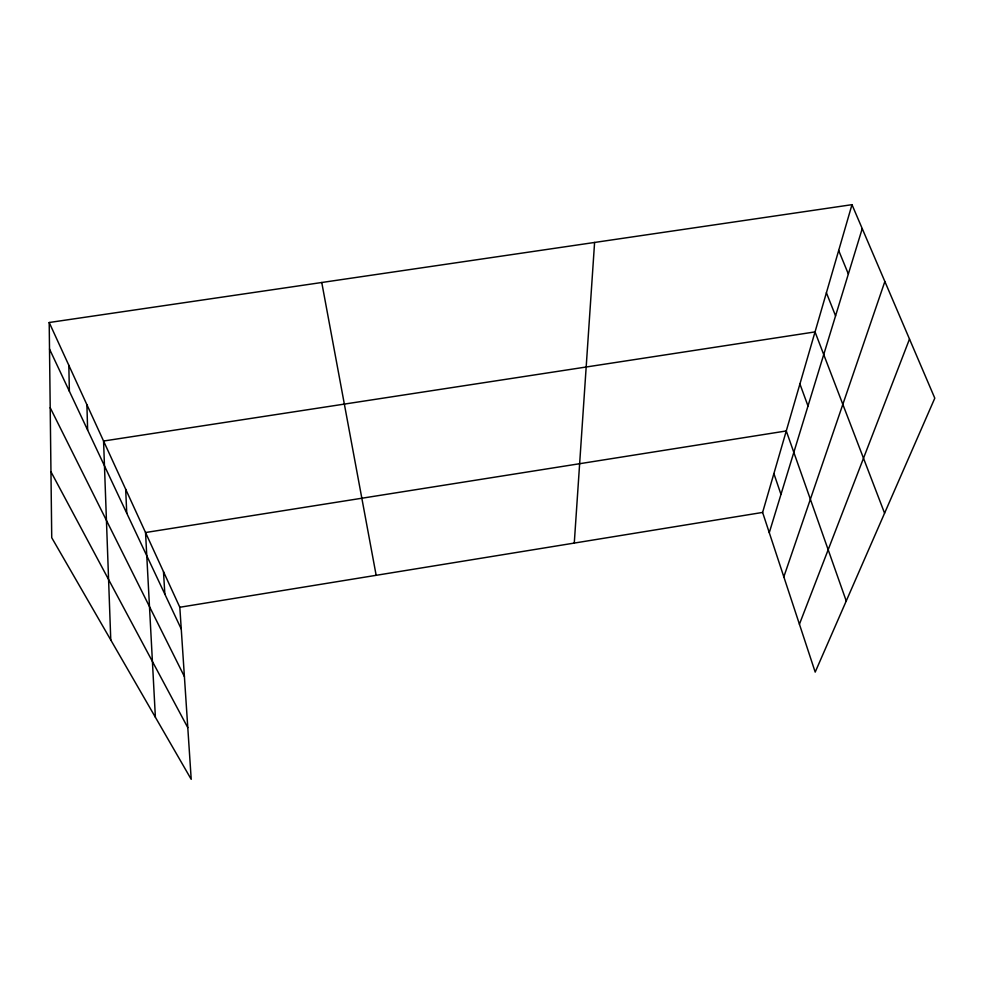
<?xml version="1.0" encoding="UTF-8"?>
<svg xmlns="http://www.w3.org/2000/svg" width="984" height="984" viewBox="0 0 984 984"><rect width="100%" height="100%" fill="white"/><g stroke="black" fill="none" stroke-linecap="round" stroke-linejoin="round"><path stroke-width="1.48" d="M574.275 543.082L594.594 242.445M851.984 204.672L934.8 398.176L815.195 672.097L762.612 512.43L851.984 204.672L49.2 322.506L51.734 537.707L191.216 779.328L179.814 607.263L49.2 322.506M769.279 532.664L862.23 228.632M783.83 576.845L884.862 281.51M799.426 624.225L909.499 339.062M179.814 607.263L762.612 512.43M50.959 471.767L187.796 727.656M50.209 407.733L184.414 676.598M49.508 349.049L181.253 629.022M838.676 250.477L848.356 274.007M826.4 292.752L835.564 315.852M884.579 513.181L815.035 331.903L103.566 441.029L110.774 639.969M799.918 383.969L807.999 405.998M846.24 600.99L786.278 430.955L145.534 532.529L155.386 717.25M773.891 473.587L780.976 494.398M321.756 282.494L376.159 575.308M163.492 571.692L164.845 594.152M125.669 489.208L126.751 513.193M86.9 404.682L87.638 430.057M68.831 365.31L69.372 391.263"/></g></svg>
